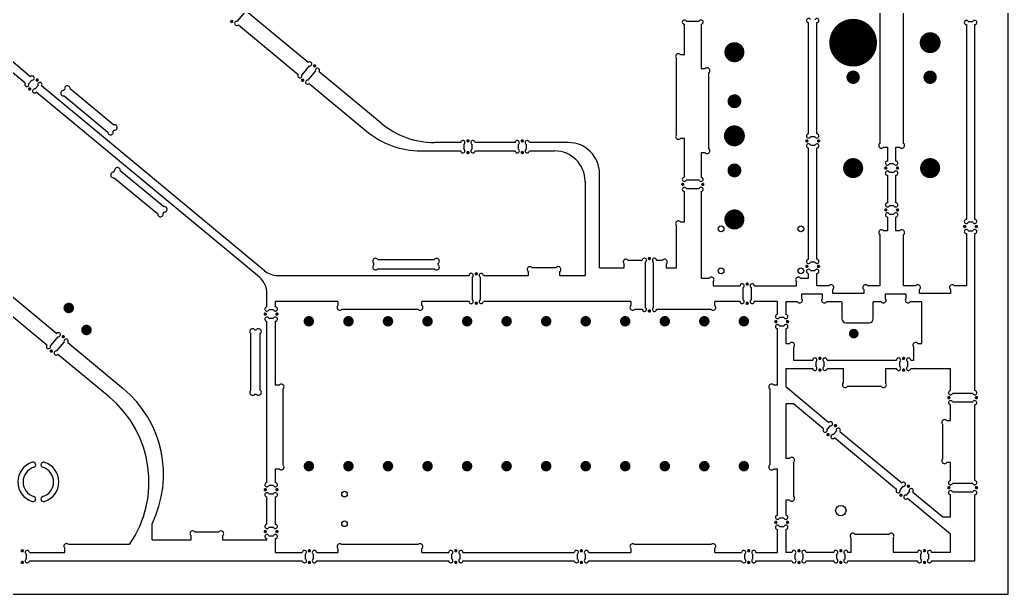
# Model space of a CAD drawing. Extents: x 0 to 18, y 0 to 24.
# Drawn here: x 6.19 to 18, y 0 to 6.87 of the extents above; entities that cross this region are included whole.
import ezdxf

# ---------------------------------------------------------------- set-up
doc = ezdxf.new("R2010")
doc.units = 0
doc.layers.add('20', color=7, linetype='CONTINUOUS')

msp = doc.modelspace()

# ---------------------------------------------------------------- linework, layer by layer
at = {"layer": '20'}
for p, q in [((18, 0), (18, 24)), ((16.464, 7.799718), (16.464, 5.390718)), ((16.75, 5.390718), (16.75, 7.799718)), ((8.789163, 6.849228), (8.877272, 6.955388)), ((9.634465, 6.356716), (8.918838, 6.950666)), ((14.153588, 6.851332), (14.308087, 6.851332)), ((6.319896, 6.188053), (5.577336, 6.804356)), ((8.801461, 6.809244), (8.801461, 6.809243)), ((8.801461, 6.809243), (9.517089, 6.215293)), ((14.130675, 6.452332), (14.130675, 6.816332)), ((14.130675, 6.816332), (14.130675, 6.816332)), ((14.331, 6.816332), (14.331, 6.282218)), ((15.614, 5.505218), (15.614, 6.835218)), ((15.614, 6.835218), (15.614, 6.835218)), ((15.714, 5.505218), (15.714, 6.835218)), ((17.5, 6.812), (17.5, 6.812)), ((17.5, 6.812), (17.5, 4.482)), ((17.522913, 6.847), (17.577087, 6.847)), ((17.6, 4.482), (17.6, 6.812)), ((6.25603, 6.111104), (5.515921, 6.725373)), ((14.037675, 5.496832), (14.037675, 6.405832)), ((14.084175, 6.452332), (14.130675, 6.452332)), ((9.646764, 6.316731), (9.558654, 6.210572)), ((9.634465, 6.356715), (9.634465, 6.356716)), ((14.3775, 6.282218), (14.331, 6.282218)), ((6.332195, 6.148069), (6.297596, 6.106382)), ((9.635604, 6.146706), (9.723713, 6.252865)), ((10.507839, 5.63184), (9.765279, 6.248144)), ((14.424, 5.326718), (14.424, 6.235718)), ((6.374545, 6.042516), (6.409144, 6.084203)), ((7.166337, 5.485531), (6.450709, 6.079481)), ((6.713853, 6.024497), (6.726947, 6.040273)), ((6.792072, 6.046324), (7.313405, 5.613633)), ((9.647902, 6.106722), (9.647902, 6.106722)), ((9.647902, 6.106722), (10.337777, 5.534145)), ((7.102471, 5.408581), (6.386844, 6.002532)), ((6.386844, 6.002532), (6.386844, 6.002532)), ((6.719904, 5.959372), (7.241237, 5.52668)), ((9.114079, 3.868959), (7.166337, 5.485531)), ((7.166337, 5.48553), (7.166337, 5.485531)), ((7.306362, 5.532732), (7.319456, 5.548508)), ((14.130675, 5.450332), (14.084175, 5.450332)), ((14.130675, 4.986332), (14.130675, 5.450332)), ((15.691087, 5.470218), (15.636913, 5.470218)), ((15.714, 5.505218), (15.714, 5.505218)), ((9.052665, 3.789976), (7.102471, 5.408581)), ((11.459, 5.401332), (11.146495, 5.401332)), ((11.459, 5.401332), (11.459, 5.401332)), ((11.494, 5.378419), (11.494, 5.324245)), ((11.594, 5.324245), (11.594, 5.378419)), ((12.109, 5.401332), (11.629, 5.401332)), ((12.109, 5.401332), (12.109, 5.401332)), ((12.144, 5.378419), (12.144, 5.324245)), ((12.244, 5.324245), (12.244, 5.378419)), ((12.742675, 5.401332), (12.279, 5.401332)), ((15.614, 4.005218), (15.614, 5.335218)), ((15.614, 5.335218), (15.614, 5.335218)), ((15.636913, 5.370218), (15.691087, 5.370218)), ((15.714, 4.005218), (15.714, 5.335218)), ((16.5105, 5.344218), (16.557, 5.344218)), ((16.557, 5.344218), (16.557, 5.180218)), ((16.657, 5.344218), (16.7035, 5.344218)), ((16.657, 5.180218), (16.657, 5.344218)), ((10.98282, 5.301332), (11.459, 5.301332)), ((11.629, 5.301332), (11.629, 5.301332)), ((11.629, 5.301332), (12.109, 5.301332)), ((12.279, 5.301332), (12.279, 5.301332)), ((12.279, 5.301332), (12.579, 5.301332)), ((14.331, 5.280218), (14.331, 4.986332)), ((14.331, 5.280218), (14.3775, 5.280218)), ((16.634087, 5.145218), (16.579913, 5.145218)), ((16.657, 5.180218), (16.657, 5.180218)), ((7.310545, 5.045824), (7.323638, 5.061601)), ((7.316595, 4.980699), (7.837928, 4.548008)), ((7.388763, 5.067652), (7.910096, 4.634961)), ((13.117675, 3.901332), (13.117675, 5.026332)), ((14.331, 4.986332), (14.331, 4.986332)), ((16.557, 5.010218), (16.557, 5.010218)), ((16.557, 5.010218), (16.557, 4.680218)), ((16.579913, 5.045218), (16.634087, 5.045218)), ((16.657, 4.680218), (16.657, 5.010218)), ((12.944, 4.936332), (12.944, 3.811332)), ((14.308087, 4.951332), (14.153588, 4.951332)), ((14.153588, 4.851332), (14.308087, 4.851332)), ((14.130675, 4.452332), (14.130675, 4.816332)), ((14.130675, 4.816332), (14.130675, 4.816332)), ((14.331, 4.816332), (14.331, 3.781218)), ((16.634087, 4.645218), (16.579913, 4.645218)), ((16.657, 4.680218), (16.657, 4.680218)), ((7.903053, 4.554059), (7.916147, 4.569835)), ((16.557, 4.510218), (16.557, 4.510218)), ((16.557, 4.510218), (16.557, 4.346218)), ((16.579913, 4.545218), (16.634087, 4.545218)), ((16.657, 4.346218), (16.657, 4.510218)), ((14.037675, 3.901332), (14.037675, 4.405832)), ((14.084175, 4.452332), (14.130675, 4.452332)), ((17.577087, 4.447), (17.522913, 4.447)), ((17.6, 4.482), (17.6, 4.482)), ((16.464, 4.299718), (16.464, 3.688218)), ((16.557, 4.346218), (16.5105, 4.346218)), ((16.7035, 4.346218), (16.657, 4.346218)), ((16.75, 3.688218), (16.75, 4.299718)), ((17.5, 4.312), (17.5, 4.312)), ((17.5, 4.312), (17.5, 3.688218)), ((17.522913, 4.347), (17.577087, 4.347)), ((17.6, 2.435211), (17.6, 4.312)), ((10.4205, 3.937081), (10.4205, 3.957583)), ((10.466749, 4.003832), (11.144251, 4.003832)), ((11.1905, 3.937081), (11.1905, 3.957583)), ((12.596251, 3.904332), (12.311749, 3.904332)), ((13.117675, 3.901332), (13.411675, 3.901332)), ((13.411675, 3.901332), (13.411675, 3.947832)), ((13.458175, 3.994332), (13.627675, 3.994332)), ((13.627675, 3.994332), (13.627675, 3.994332)), ((13.662675, 3.971419), (13.662675, 3.429913)), ((13.762675, 3.429913), (13.762675, 3.971419)), ((13.797675, 3.994332), (13.867175, 3.994332)), ((13.913675, 3.947832), (13.913675, 3.901332)), ((13.913675, 3.901332), (14.037675, 3.901332)), ((15.691087, 3.970218), (15.636913, 3.970218)), ((15.714, 4.005218), (15.714, 4.005218)), ((5.723479, 3.872286), (6.631479, 3.118671)), ((9.273744, 3.811332), (11.559, 3.811332)), ((10.466749, 3.890832), (11.144251, 3.890832)), ((11.559, 3.811332), (11.559, 3.811332)), ((11.594, 3.788419), (11.594, 3.522913)), ((11.694, 3.522913), (11.694, 3.788419)), ((11.729, 3.811332), (12.2655, 3.811332)), ((12.2655, 3.858083), (12.2655, 3.811332)), ((12.6425, 3.811332), (12.6425, 3.858083)), ((12.6425, 3.811332), (12.944, 3.811332)), ((14.331, 3.781218), (14.427, 3.781218)), ((15.518, 3.781218), (15.614, 3.781218)), ((15.614, 3.781218), (15.614, 3.835218)), ((15.614, 3.835218), (15.614, 3.835218)), ((15.636913, 3.870218), (15.691087, 3.870218)), ((15.714, 3.688218), (15.714, 3.835218)), ((6.513957, 2.977063), (5.605885, 3.730614)), ((14.4735, 3.734718), (14.4735, 3.688218)), ((14.4735, 3.688218), (14.796, 3.688218)), ((14.831, 3.665305), (14.831, 3.522913)), ((14.931, 3.522913), (14.931, 3.665305)), ((14.966, 3.688218), (15.4715, 3.688218)), ((15.4715, 3.688218), (15.4715, 3.734718)), ((15.856251, 3.688218), (15.714, 3.688218)), ((16.464, 3.688218), (16.321749, 3.688218)), ((16.892251, 3.688218), (16.75, 3.688218)), ((17.5, 3.688218), (17.357749, 3.688218)), ((9.143, 3.435), (9.143, 3.597603)), ((15.5295, 3.588218), (15.5295, 3.541724)), ((15.7815, 3.588218), (15.5295, 3.588218)), ((15.7815, 3.541724), (15.7815, 3.588218)), ((15.9025, 3.595218), (15.9025, 3.64197)), ((16.2755, 3.595218), (15.9025, 3.595218)), ((16.2755, 3.64197), (16.2755, 3.595218)), ((16.5295, 3.588218), (16.5295, 3.541724)), ((16.7815, 3.588218), (16.5295, 3.588218)), ((16.7815, 3.541724), (16.7815, 3.588218)), ((16.9385, 3.595218), (16.9385, 3.64197)), ((17.3115, 3.595218), (16.9385, 3.595218)), ((17.3115, 3.64197), (17.3115, 3.595218)), ((9.243, 3.5), (9.243, 3.435)), ((9.992, 3.5), (9.243, 3.5)), ((9.243, 3.435), (9.243, 3.435)), ((9.992, 3.5), (9.992, 3.4535)), ((10.994, 3.4535), (10.994, 3.5)), ((11.559, 3.5), (10.994, 3.5)), ((13.492, 3.5), (11.729, 3.5)), ((11.729, 3.5), (11.729, 3.5)), ((13.492, 3.5), (13.492, 3.4535)), ((14.494, 3.4535), (14.494, 3.5)), ((14.796, 3.5), (14.494, 3.5)), ((15.243, 3.5), (14.966, 3.5)), ((14.966, 3.5), (14.966, 3.5)), ((15.243, 3.345), (15.243, 3.5)), ((15.343, 3.495218), (15.343, 3.345)), ((15.482995, 3.495218), (15.343, 3.495218)), ((16.0125, 3.495218), (15.828006, 3.495218)), ((16.0125, 3.495218), (16.0125, 3.294718)), ((16.3875, 3.294718), (16.3875, 3.495218)), ((16.482995, 3.495218), (16.3875, 3.495218)), ((16.966008, 3.495218), (16.828006, 3.495218)), ((16.966008, 2.999218), (16.966008, 3.495218)), ((9.220087, 3.4), (9.165913, 3.4)), ((10.0385, 3.407), (10.9475, 3.407)), ((13.5385, 3.407), (13.627675, 3.407)), ((13.797675, 3.407), (13.797675, 3.407)), ((13.797675, 3.407), (14.4475, 3.407)), ((15.320087, 3.31), (15.265913, 3.31)), ((15.343, 3.345), (15.343, 3.345)), ((9.143, 1.335), (9.143, 3.265)), ((9.143, 3.265), (9.143, 3.265)), ((9.165913, 3.3), (9.220087, 3.3)), ((9.243, 3.265), (9.243, 2.501)), ((15.265913, 3.21), (15.320087, 3.21)), ((16.0625, 3.244718), (16.3375, 3.244718)), ((6.643778, 3.078687), (6.555521, 2.97235)), ((8.9505, 2.438249), (8.9505, 3.115751)), ((8.9505, 3.115751), (8.9505, 3.115751)), ((8.996749, 3.162), (9.017252, 3.162)), ((9.0635, 2.438249), (9.0635, 3.115751)), ((15.243, 2.501), (15.243, 3.175)), ((15.243, 3.175), (15.243, 3.175)), ((15.343, 3.175), (15.343, 2.999218)), ((6.632471, 2.908485), (6.720728, 3.014822)), ((6.762287, 3.010104), (7.426149, 2.459118)), ((15.343, 2.999218), (15.3895, 2.999218)), ((15.436, 2.952718), (15.436, 2.800211)), ((16.873008, 2.800211), (16.873008, 2.952718)), ((16.919508, 2.999218), (16.966008, 2.999218)), ((7.256304, 2.361037), (6.644774, 2.868506)), ((15.436, 2.800211), (15.665, 2.800211)), ((15.7, 2.777298), (15.7, 2.723123)), ((15.8, 2.723123), (15.8, 2.777298)), ((15.835, 2.800211), (16.665, 2.800211)), ((16.7, 2.777298), (16.7, 2.723123)), ((16.8, 2.723123), (16.8, 2.777298)), ((16.835, 2.800211), (16.873008, 2.800211)), ((15.343, 2.700211), (15.343, 2.482211)), ((15.343, 2.700211), (15.665, 2.700211)), ((15.835, 2.700211), (16.03, 2.700211)), ((16.03, 2.528711), (16.03, 2.700211)), ((16.532, 2.700211), (16.532, 2.528711)), ((16.532, 2.700211), (16.665, 2.700211)), ((16.835, 2.700211), (17.311, 2.700211)), ((17.311, 2.435211), (17.311, 2.700211)), ((9.2895, 2.501), (9.243, 2.501)), ((15.243, 2.501), (15.1965, 2.501)), ((15.343, 2.482211), (15.857624, 2.054867)), ((16.4855, 2.482211), (16.0765, 2.482211)), ((8.996749, 2.392), (9.017252, 2.392)), ((9.336, 1.5455), (9.336, 2.4545)), ((15.15, 2.4545), (15.15, 1.5455)), ((17.577087, 2.400211), (17.333913, 2.400211)), ((17.6, 2.435211), (17.6, 2.435211)), ((15.343, 2.275), (15.343, 1.626)), ((15.436, 2.275), (15.343, 2.275)), ((15.793739, 1.977934), (15.436, 2.275)), ((17.311, 2.076211), (17.311, 2.265211)), ((17.311, 2.265211), (17.311, 2.265211)), ((17.333913, 2.300211), (17.577087, 2.300211)), ((17.6, 1.359211), (17.6, 2.265211)), ((15.869913, 2.01488), (15.835304, 1.973202)), ((17.218, 1.620711), (17.218, 2.029711)), ((17.2645, 2.076211), (17.311, 2.076211)), ((15.912236, 1.909317), (15.946846, 1.950994)), ((15.98841, 1.946262), (16.729476, 1.330881)), ((16.665591, 1.253948), (15.924525, 1.869329)), ((15.343, 1.626), (15.3895, 1.626)), ((15.436, 1.5795), (15.436, 1.1705)), ((17.311, 1.574211), (17.2645, 1.574211)), ((17.311, 1.359211), (17.311, 1.574211)), ((9.243, 1.499), (9.2895, 1.499)), ((9.243, 1.499), (9.243, 1.335)), ((15.1965, 1.499), (15.243, 1.499)), ((15.243, 0.945), (15.243, 1.499)), ((9.220087, 1.3), (9.165913, 1.3)), ((9.243, 1.335), (9.243, 1.335)), ((17.577087, 1.324211), (17.333913, 1.324211)), ((17.6, 1.359211), (17.6, 1.359211)), ((9.165913, 1.2), (9.220087, 1.2)), ((16.741765, 1.290894), (16.707155, 1.249216)), ((16.784088, 1.185331), (16.818698, 1.227009)), ((16.860262, 1.222276), (17.218, 0.925211)), ((17.311, 0.925211), (17.311, 1.189211)), ((17.311, 1.189211), (17.311, 1.189211)), ((17.333913, 1.224211), (17.577087, 1.224211)), ((17.6, 0.4), (17.6, 1.189211)), ((9.143, 0.835), (9.143, 1.165)), ((9.143, 1.165), (9.143, 1.165)), ((9.243, 1.165), (9.243, 0.835)), ((15.343, 1.124), (15.343, 0.945)), ((15.3895, 1.124), (15.343, 1.124)), ((17.311, 0.718), (16.796377, 1.145343)), ((15.343, 0.945), (15.343, 0.945)), ((7.77, 0.652), (7.77, 0.842235)), ((9.243, 0.835), (9.243, 0.835)), ((15.320087, 0.91), (15.265913, 0.91)), ((17.218, 0.925211), (17.311, 0.925211)), ((8.282749, 0.745), (8.567252, 0.745)), ((9.220087, 0.8), (9.165913, 0.8)), ((15.243, 0.5), (15.243, 0.775)), ((15.243, 0.775), (15.243, 0.775)), ((15.265913, 0.81), (15.320087, 0.81)), ((15.343, 0.775), (15.343, 0.5)), ((16.1685, 0.718), (16.5775, 0.718)), ((17.311, 0.5), (17.311, 0.718)), ((7.501267, 0.593), (6.776249, 0.593)), ((7.77, 0.652), (8.2365, 0.652)), ((8.2365, 0.652), (8.2365, 0.698751)), ((8.2365, 0.698751), (8.2365, 0.698751)), ((8.6135, 0.698751), (8.6135, 0.652)), ((8.6135, 0.652), (9.143, 0.652)), ((9.143, 0.652), (9.143, 0.665)), ((9.143, 0.665), (9.143, 0.665)), ((9.165913, 0.7), (9.220087, 0.7)), ((9.243, 0.665), (9.243, 0.5)), ((10.9475, 0.593), (10.0385, 0.593)), ((14.4475, 0.593), (13.5385, 0.593)), ((16.122, 0.5), (16.122, 0.6715)), ((16.624, 0.6715), (16.624, 0.5)), ((6.27, 0.422913), (6.27, 0.477087)), ((6.305, 0.5), (6.73, 0.5)), ((6.73, 0.5), (6.73, 0.546751)), ((9.243, 0.5), (9.565, 0.5)), ((9.565, 0.5), (9.565, 0.5)), ((9.6, 0.477087), (9.6, 0.422913)), ((9.7, 0.422913), (9.7, 0.477087)), ((9.735, 0.5), (9.992, 0.5)), ((9.992, 0.5465), (9.992, 0.5)), ((10.994, 0.5), (10.994, 0.5465)), ((10.994, 0.5), (11.315, 0.5)), ((11.315, 0.5), (11.315, 0.5)), ((11.35, 0.477087), (11.35, 0.422913)), ((11.45, 0.422913), (11.45, 0.477087)), ((11.485, 0.5), (12.815, 0.5)), ((12.815, 0.5), (12.815, 0.5)), ((12.85, 0.477087), (12.85, 0.422913)), ((12.95, 0.422913), (12.95, 0.477087)), ((12.985, 0.5), (13.492, 0.5)), ((13.492, 0.5465), (13.492, 0.5)), ((14.494, 0.5), (14.494, 0.5465)), ((14.494, 0.5), (14.815, 0.5)), ((14.815, 0.5), (14.815, 0.5)), ((14.85, 0.477087), (14.85, 0.422913)), ((14.95, 0.422913), (14.95, 0.477087)), ((14.985, 0.5), (15.243, 0.5)), ((15.415, 0.5), (15.343, 0.5)), ((15.415, 0.5), (15.415, 0.5)), ((15.45, 0.477087), (15.45, 0.422913)), ((15.55, 0.422913), (15.55, 0.477087)), ((15.915, 0.5), (15.585, 0.5)), ((15.915, 0.5), (15.915, 0.5)), ((15.95, 0.477087), (15.95, 0.422913)), ((16.05, 0.422913), (16.05, 0.477087)), ((16.122, 0.5), (16.085, 0.5)), ((16.915, 0.5), (16.624, 0.5)), ((16.915, 0.5), (16.915, 0.5)), ((16.95, 0.477087), (16.95, 0.422913)), ((17.05, 0.422913), (17.05, 0.477087)), ((17.311, 0.5), (17.085, 0.5)), ((6.305, 0.4), (6.305, 0.4)), ((6.305, 0.4), (9.565, 0.4)), ((9.735, 0.4), (9.735, 0.4)), ((9.735, 0.4), (11.315, 0.4)), ((11.485, 0.4), (11.485, 0.4)), ((11.485, 0.4), (12.815, 0.4)), ((12.985, 0.4), (12.985, 0.4)), ((12.985, 0.4), (14.815, 0.4)), ((14.985, 0.4), (14.985, 0.4)), ((14.985, 0.4), (15.415, 0.4)), ((15.585, 0.4), (15.585, 0.4)), ((15.585, 0.4), (15.915, 0.4)), ((16.085, 0.4), (16.085, 0.4)), ((16.085, 0.4), (16.915, 0.4)), ((17.085, 0.4), (17.085, 0.4)), ((17.085, 0.4), (17.6, 0.4)), ((0, 0), (18, 0))]:
    msp.add_line(p, q, dxfattribs=at)
for points, const_width in [([(8.723281, 6.83814, 1), (8.723281, 6.85814, 1), (8.723281, 6.83814)], 0.02), ([(16.147071, 6.452718, 1), (16.147071, 6.737718, 1), (16.147071, 6.452718)], 0.285), ([(17.066929, 6.532718, 1), (17.066929, 6.657718, 1), (17.066929, 6.532718)], 0.125), ([(14.7285, 6.421218, 1), (14.7285, 6.541218, 1), (14.7285, 6.421218)], 0.12), ([(9.712645, 6.307819, 1), (9.712645, 6.327819, 1), (9.712645, 6.307819)], 0.02), ([(16.147029, 6.141832, 1), (16.147029, 6.221832, 1), (16.147029, 6.141832)], 0.08), ([(17.066929, 6.141832, 1), (17.066929, 6.221832, 1), (17.066929, 6.141832)], 0.08), ([(6.398076, 6.139157, 1), (6.398076, 6.159157, 1), (6.398076, 6.139157)], 0.02), ([(9.569722, 6.135618, 1), (9.569722, 6.155618, 1), (9.569722, 6.135618)], 0.02), ([(6.308664, 6.031428, 1), (6.308664, 6.051428, 1), (6.308664, 6.031428)], 0.02), ([(14.7285, 5.853265, 1), (14.7285, 5.935943, 1), (14.7285, 5.853265)], 0.082677), ([(14.7285, 5.418718, 1), (14.7285, 5.543718, 1), (14.7285, 5.418718)], 0.125), ([(11.544, 5.411332, 1), (11.544, 5.431332, 1), (11.544, 5.411332)], 0.02), ([(12.194, 5.411332, 1), (12.194, 5.431332, 1), (12.194, 5.411332)], 0.02), ([(15.594, 5.410218, 1), (15.594, 5.430218, 1), (15.594, 5.410218)], 0.02), ([(15.734, 5.410218, 1), (15.734, 5.430218, 1), (15.734, 5.410218)], 0.02), ([(11.544, 5.271332, 1), (11.544, 5.291332, 1), (11.544, 5.271332)], 0.02), ([(12.194, 5.271332, 1), (12.194, 5.291332, 1), (12.194, 5.271332)], 0.02), ([(16.147071, 5.035218, 1), (16.147071, 5.155218, 1), (16.147071, 5.035218)], 0.12), ([(17.066929, 5.035218, 1), (17.066929, 5.155218, 1), (17.066929, 5.035218)], 0.12), ([(14.7285, 5.026494, 1), (14.7285, 5.109171, 1), (14.7285, 5.026494)], 0.082677), ([(16.537, 5.085218, 1), (16.537, 5.105218, 1), (16.537, 5.085218)], 0.02), ([(16.677, 5.085218, 1), (16.677, 5.105218, 1), (16.677, 5.085218)], 0.02), ([(14.110675, 4.891332, 1), (14.110675, 4.911332, 1), (14.110675, 4.891332)], 0.02), ([(14.351, 4.891332, 1), (14.351, 4.911332, 1), (14.351, 4.891332)], 0.02), ([(16.537, 4.585218, 1), (16.537, 4.605218, 1), (16.537, 4.585218)], 0.02), ([(16.677, 4.585218, 1), (16.677, 4.605218, 1), (16.677, 4.585218)], 0.02), ([(14.7285, 4.421218, 1), (14.7285, 4.541218, 1), (14.7285, 4.421218)], 0.12), ([(17.48, 4.387, 1), (17.48, 4.407, 1), (17.48, 4.387)], 0.02), ([(17.62, 4.387, 1), (17.62, 4.407, 1), (17.62, 4.387)], 0.02), ([(13.712675, 4.004332, 1), (13.712675, 4.024332, 1), (13.712675, 4.004332)], 0.02), ([(15.594, 3.910218, 1), (15.594, 3.930218, 1), (15.594, 3.910218)], 0.02), ([(15.734, 3.910218, 1), (15.734, 3.930218, 1), (15.734, 3.910218)], 0.02), ([(11.644, 3.821332, 1), (11.644, 3.841332, 1), (11.644, 3.821332)], 0.02), ([(14.881, 3.698218, 1), (14.881, 3.718218, 1), (14.881, 3.698218)], 0.02), ([(6.7752, 3.391404, 1), (6.7752, 3.454396, 1), (6.7752, 3.391404)], 0.062992), ([(11.644, 3.47, 1), (11.644, 3.49, 1), (11.644, 3.47)], 0.02), ([(14.881, 3.47, 1), (14.881, 3.49, 1), (14.881, 3.47)], 0.02), ([(9.123, 3.34, 1), (9.123, 3.36, 1), (9.123, 3.34)], 0.02), ([(9.263, 3.34, 1), (9.263, 3.36, 1), (9.263, 3.34)], 0.02), ([(9.644575, 3.23253, 1), (9.644575, 3.29503, 1), (9.644575, 3.23253)], 0.0625), ([(10.117016, 3.23253, 1), (10.117016, 3.29503, 1), (10.117016, 3.23253)], 0.0625), ([(10.589457, 3.23253, 1), (10.589457, 3.29503, 1), (10.589457, 3.23253)], 0.0625), ([(11.061898, 3.23253, 1), (11.061898, 3.29503, 1), (11.061898, 3.23253)], 0.0625), ([(11.534339, 3.23253, 1), (11.534339, 3.29503, 1), (11.534339, 3.23253)], 0.0625), ([(12.00678, 3.23253, 1), (12.00678, 3.29503, 1), (12.00678, 3.23253)], 0.0625), ([(12.479221, 3.23253, 1), (12.479221, 3.29503, 1), (12.479221, 3.23253)], 0.0625), ([(12.951662, 3.23253, 1), (12.951662, 3.29503, 1), (12.951662, 3.23253)], 0.0625), ([(13.424103, 3.23253, 1), (13.424103, 3.29503, 1), (13.424103, 3.23253)], 0.0625), ([(13.712675, 3.377, 1), (13.712675, 3.397, 1), (13.712675, 3.377)], 0.02), ([(13.896544, 3.23253, 1), (13.896544, 3.29503, 1), (13.896544, 3.23253)], 0.0625), ([(14.368985, 3.23253, 1), (14.368985, 3.29503, 1), (14.368985, 3.23253)], 0.0625), ([(14.841426, 3.23253, 1), (14.841426, 3.29503, 1), (14.841426, 3.23253)], 0.0625), ([(6.9877, 3.128217, 1), (6.9877, 3.191209, 1), (6.9877, 3.128217)], 0.062992), ([(15.223, 3.25, 1), (15.223, 3.27, 1), (15.223, 3.25)], 0.02), ([(15.363, 3.25, 1), (15.363, 3.27, 1), (15.363, 3.25)], 0.02), ([(6.709656, 3.069778, 1), (6.709656, 3.089778, 1), (6.709656, 3.069778)], 0.02), ([(16.154504, 3.087465, 1), (16.154504, 3.144965, 1), (16.154504, 3.087465)], 0.0575), ([(6.566593, 2.897394, 1), (6.566593, 2.917394, 1), (6.566593, 2.897394)], 0.02), ([(15.75, 2.810211, 1), (15.75, 2.830211, 1), (15.75, 2.810211)], 0.02), ([(16.75, 2.810211, 1), (16.75, 2.830211, 1), (16.75, 2.810211)], 0.02), ([(15.75, 2.670211, 1), (15.75, 2.690211, 1), (15.75, 2.670211)], 0.02), ([(16.75, 2.670211, 1), (16.75, 2.690211, 1), (16.75, 2.670211)], 0.02), ([(17.291, 2.340211, 1), (17.291, 2.360211, 1), (17.291, 2.340211)], 0.02), ([(17.62, 2.340211, 1), (17.62, 2.360211, 1), (17.62, 2.340211)], 0.02), ([(15.935794, 2.005951, 1), (15.935794, 2.025951, 1), (15.935794, 2.005951)], 0.02), ([(15.846355, 1.898245, 1), (15.846355, 1.918245, 1), (15.846355, 1.898245)], 0.02), ([(9.644575, 1.500246, 1), (9.644575, 1.562746, 1), (9.644575, 1.500246)], 0.0625), ([(10.117016, 1.500246, 1), (10.117016, 1.562746, 1), (10.117016, 1.500246)], 0.0625), ([(10.589457, 1.500246, 1), (10.589457, 1.562746, 1), (10.589457, 1.500246)], 0.0625), ([(11.061898, 1.500246, 1), (11.061898, 1.562746, 1), (11.061898, 1.500246)], 0.0625), ([(11.534339, 1.500246, 1), (11.534339, 1.562746, 1), (11.534339, 1.500246)], 0.0625), ([(12.00678, 1.500246, 1), (12.00678, 1.562746, 1), (12.00678, 1.500246)], 0.0625), ([(12.479221, 1.500246, 1), (12.479221, 1.562746, 1), (12.479221, 1.500246)], 0.0625), ([(12.951662, 1.500246, 1), (12.951662, 1.562746, 1), (12.951662, 1.500246)], 0.0625), ([(13.424103, 1.500246, 1), (13.424103, 1.562746, 1), (13.424103, 1.500246)], 0.0625), ([(13.896544, 1.500246, 1), (13.896544, 1.562746, 1), (13.896544, 1.500246)], 0.0625), ([(14.368985, 1.500246, 1), (14.368985, 1.562746, 1), (14.368985, 1.500246)], 0.0625), ([(14.841426, 1.500246, 1), (14.841426, 1.562746, 1), (14.841426, 1.500246)], 0.0625), ([(16.807646, 1.281965, 1), (16.807646, 1.301965, 1), (16.807646, 1.281965)], 0.02), ([(9.123, 1.24, 1), (9.123, 1.26, 1), (9.123, 1.24)], 0.02), ([(9.263, 1.24, 1), (9.263, 1.26, 1), (9.263, 1.24)], 0.02), ([(16.718207, 1.174259, 1), (16.718207, 1.194259, 1), (16.718207, 1.174259)], 0.02), ([(17.291, 1.264211, 1), (17.291, 1.284211, 1), (17.291, 1.264211)], 0.02), ([(17.62, 1.264211, 1), (17.62, 1.284211, 1), (17.62, 1.264211)], 0.02), ([(15.223, 0.85, 1), (15.223, 0.87, 1), (15.223, 0.85)], 0.02), ([(15.363, 0.85, 1), (15.363, 0.87, 1), (15.363, 0.85)], 0.02), ([(9.123, 0.74, 1), (9.123, 0.76, 1), (9.123, 0.74)], 0.02), ([(9.263, 0.74, 1), (9.263, 0.76, 1), (9.263, 0.74)], 0.02), ([(6.22, 0.51, 1), (6.22, 0.53, 1), (6.22, 0.51)], 0.02), ([(9.65, 0.51, 1), (9.65, 0.53, 1), (9.65, 0.51)], 0.02), ([(11.4, 0.51, 1), (11.4, 0.53, 1), (11.4, 0.51)], 0.02), ([(12.9, 0.51, 1), (12.9, 0.53, 1), (12.9, 0.51)], 0.02), ([(14.9, 0.51, 1), (14.9, 0.53, 1), (14.9, 0.51)], 0.02), ([(15.5, 0.51, 1), (15.5, 0.53, 1), (15.5, 0.51)], 0.02), ([(16, 0.51, 1), (16, 0.53, 1), (16, 0.51)], 0.02), ([(17, 0.51, 1), (17, 0.53, 1), (17, 0.51)], 0.02), ([(6.22, 0.37, 1), (6.22, 0.39, 1), (6.22, 0.37)], 0.02), ([(9.65, 0.37, 1), (9.65, 0.39, 1), (9.65, 0.37)], 0.02), ([(11.4, 0.37, 1), (11.4, 0.39, 1), (11.4, 0.37)], 0.02), ([(12.9, 0.37, 1), (12.9, 0.39, 1), (12.9, 0.37)], 0.02), ([(14.9, 0.37, 1), (14.9, 0.39, 1), (14.9, 0.37)], 0.02), ([(15.5, 0.37, 1), (15.5, 0.39, 1), (15.5, 0.37)], 0.02), ([(16, 0.37, 1), (16, 0.39, 1), (16, 0.37)], 0.02), ([(17, 0.37, 1), (17, 0.39, 1), (17, 0.37)], 0.02)]:
    msp.add_lwpolyline(points, format="xyb", dxfattribs=dict(at, const_width=const_width))
for centre, radius in [((14.569496, 4.369071), 0.034449), ((15.522197, 4.369071), 0.034449), ((14.569496, 3.867496), 0.034449), ((15.522197, 3.867496), 0.034449), ((10.07, 1.197165), 0.033465), ((16, 1), 0.0625), ((10.07, 0.842835), 0.033465)]:
    msp.add_circle(centre, radius, dxfattribs=at)
for centre, radius, start, end in [((8.782224, 6.82521), 0.025, 73.886369, 320.308088), ((14.130675, 6.841332), 0.025, 23.578049, 269.999997), ((14.331, 6.841332), 0.025, 270.000011, 156.421846), ((15.614, 6.860218), 0.025, 23.578049, 269.999997), ((15.714, 6.860218), 0.025, 270.000011, 156.421846), ((17.5, 6.837), 0.025, 23.578049, 269.999997), ((17.6, 6.837), 0.025, 270.000011, 156.421846), ((14.058941, 6.431067), 0.033, 40.121959, 229.878041), ((9.653702, 6.340749), 0.025, 253.886369, 140.308088), ((9.746042, 6.26411), 0.025, 320.307924, 206.730106), ((14.402734, 6.260952), 0.033, 310.121972, 139.878028), ((6.339133, 6.172086), 0.025, 253.886556, 140.308198), ((9.536326, 6.199327), 0.025, 140.307841, 26.730563), ((9.628665, 6.122688), 0.025, 73.886381, 320.308497), ((6.275267, 6.095137), 0.025, 140.307923, 26.730518), ((6.367606, 6.018498), 0.025, 73.886452, 320.308748), ((6.431472, 6.095447), 0.025, 320.309011, 206.729803), ((6.712479, 5.991525), 0.033, 87.613705, 283.003187), ((6.759101, 6.047698), 0.033, 357.613907, 193.003025), ((7.32083, 5.581479), 0.033, 267.613685, 103.003073), ((11.146495, 6.401332), 1, 230.308295, 269.999986), ((7.274208, 5.525306), 0.033, 177.613705, 13.003187), ((10.98282, 6.311332), 1.01, 230.308292, 269.999984), ((14.058941, 5.471598), 0.033, 130.121959, 319.878041), ((15.614, 5.480218), 0.025, 90.000011, 336.421846), ((15.714, 5.480218), 0.025, 203.578049, 89.999997), ((11.484, 5.401332), 0.025, 293.578049, 179.999997), ((11.484, 5.301332), 0.025, 180.000011, 66.421846), ((11.604, 5.401332), 0.025, 0.000011, 246.421846), ((11.604, 5.301332), 0.025, 113.578049, 359.999997), ((12.134, 5.401332), 0.025, 293.578049, 179.999997), ((12.134, 5.301332), 0.025, 180.000011, 66.421846), ((12.254, 5.401332), 0.025, 0.000011, 246.421846), ((12.254, 5.301332), 0.025, 113.578049, 359.999997), ((12.742675, 5.026332), 0.375, 0, 90), ((14.402734, 5.301484), 0.033, 220.121959, 49.878041), ((15.614, 5.360218), 0.025, 23.578049, 269.999997), ((15.714, 5.360218), 0.025, 270.000011, 156.421846), ((16.485266, 5.365484), 0.033, 130.121959, 319.878041), ((16.728734, 5.365484), 0.033, 220.121959, 49.878041), ((12.579, 4.936332), 0.365, 0, 90), ((7.355792, 5.069026), 0.033, 357.613907, 193.003025), ((16.557, 5.155218), 0.025, 90.000011, 336.421846), ((16.657, 5.155218), 0.025, 203.578049, 89.999997), ((7.30917, 5.012853), 0.033, 87.613262, 283.002812), ((14.130675, 4.961332), 0.025, 90.000011, 336.421846), ((14.331, 4.961332), 0.025, 203.578049, 89.999997), ((16.557, 5.035218), 0.025, 23.578049, 269.999997), ((16.657, 5.035218), 0.025, 270.000011, 156.421846), ((14.130675, 4.841332), 0.025, 23.578049, 269.999997), ((14.331, 4.841332), 0.025, 270.000011, 156.421846), ((7.917521, 4.602807), 0.033, 267.613705, 103.003187), ((16.557, 4.655218), 0.025, 90.000011, 336.421846), ((16.657, 4.655218), 0.025, 203.578049, 89.999997), ((7.870899, 4.546634), 0.033, 177.613705, 13.003187), ((16.557, 4.535218), 0.025, 23.578049, 269.999997), ((16.657, 4.535218), 0.025, 270.000011, 156.421846), ((14.058941, 4.431067), 0.033, 40.121959, 229.878041), ((17.5, 4.457), 0.025, 90.000011, 336.421846), ((17.6, 4.457), 0.025, 203.578049, 89.999997), ((16.485266, 4.324953), 0.033, 40.121796, 229.878204), ((16.728734, 4.324952), 0.033, 310.121973, 139.878027), ((17.5, 4.337), 0.025, 23.578049, 269.999997), ((17.6, 4.337), 0.025, 270.000011, 156.421846), ((10.4405, 3.983832), 0.033, 37.305243, 232.694757), ((11.1705, 3.983832), 0.033, 307.305401, 142.694446), ((13.652675, 3.994332), 0.025, 293.578049, 179.999997), ((13.772675, 3.994332), 0.025, 0.000011, 246.421846), ((10.4405, 3.910832), 0.033, 127.304963, 322.695037), ((11.1705, 3.910832), 0.033, 217.305243, 52.694757), ((12.2855, 3.884332), 0.033, 37.305243, 232.694757), ((12.6225, 3.884332), 0.033, 307.305401, 142.694446), ((13.432941, 3.973067), 0.033, 40.121959, 229.878041), ((13.892409, 3.973067), 0.033, 310.121959, 139.878041), ((15.614, 3.980218), 0.025, 90.000011, 336.421846), ((15.714, 3.980218), 0.025, 203.578049, 89.999997), ((8.893, 3.597603), 0.25, 0.000012, 50.308329), ((9.273744, 4.061332), 0.25, 230.308248, 270.000017), ((11.584, 3.811332), 0.025, 293.578049, 179.999997), ((11.704, 3.811332), 0.025, 0.000011, 246.421846), ((14.452234, 3.759952), 0.033, 310.121972, 139.878028), ((15.492766, 3.759953), 0.033, 40.121796, 229.878204), ((15.614, 3.860218), 0.025, 23.578049, 269.999997), ((15.714, 3.860218), 0.025, 270.000011, 156.421846), ((14.821, 3.688218), 0.025, 293.578388, 180.000134), ((14.941, 3.688218), 0.025, 0.000047, 246.421624), ((15.8825, 3.668218), 0.033, 307.305646, 142.694812), ((16.2955, 3.668218), 0.033, 37.30524, 232.694455), ((16.9185, 3.668218), 0.033, 307.305646, 142.694812), ((17.3315, 3.668218), 0.033, 37.30524, 232.694455), ((9.143, 3.41), 0.025, 90.000011, 336.421846), ((9.243, 3.41), 0.025, 203.578049, 89.999997), ((10.013266, 3.428266), 0.033, 130.121959, 319.878041), ((10.972735, 3.428266), 0.033, 220.121959, 49.878041), ((11.584, 3.5), 0.025, 180.000011, 66.421846), ((11.704, 3.5), 0.025, 113.578049, 359.999997), ((13.513266, 3.428266), 0.033, 130.121959, 319.878041), ((13.652675, 3.407), 0.025, 180.000011, 66.421846), ((13.772675, 3.407), 0.025, 113.578049, 359.999997), ((14.472735, 3.428266), 0.033, 220.121959, 49.878041), ((14.821, 3.5), 0.025, 180.000011, 66.421846), ((14.941, 3.5), 0.025, 113.578049, 359.999997), ((15.508201, 3.516518), 0.033, 220.199858, 49.800748), ((15.8028, 3.516518), 0.033, 130.199568, 319.800432), ((16.508201, 3.516518), 0.033, 220.199858, 49.800748), ((16.8028, 3.516518), 0.033, 130.199567, 319.800433), ((9.143, 3.29), 0.025, 23.578049, 269.999997), ((9.243, 3.29), 0.025, 270.000011, 156.421846), ((15.243, 3.32), 0.025, 90.000011, 336.421846), ((15.343, 3.32), 0.025, 203.578049, 89.999997), ((15.243, 3.2), 0.025, 23.578049, 269.999997), ((15.343, 3.2), 0.025, 270.000011, 156.421846), ((16.0625, 3.294718), 0.05, 180, 270), ((16.3375, 3.294718), 0.05, 270, 0), ((6.650717, 3.102705), 0.025, 253.886261, 140.308492), ((8.9705, 3.142), 0.033, 37.305114, 232.694886), ((9.0435, 3.142), 0.033, 307.305243, 142.694757), ((6.533196, 2.961097), 0.025, 140.312302, 26.749156), ((6.743053, 3.026074), 0.025, 320.297365, 206.748697), ((15.414734, 2.977952), 0.033, 310.121972, 139.878028), ((16.894274, 2.977953), 0.033, 40.121796, 229.878204), ((6.625533, 2.884467), 0.025, 73.886404, 320.324333), ((15.69, 2.80021), 0.025, 293.578389, 179.999289), ((15.69, 2.700211), 0.025, 180.000047, 66.421624), ((15.81, 2.800211), 0.025, 0.000011, 246.421846), ((15.81, 2.70021), 0.025, 113.578025, 0.000683), ((16.69, 2.80021), 0.025, 293.578389, 179.999289), ((16.69, 2.700211), 0.025, 180.000047, 66.421624), ((16.81, 2.800211), 0.025, 0.000011, 246.421846), ((16.81, 2.70021), 0.025, 113.578025, 0.000683), ((9.314735, 2.479734), 0.033, 310.121959, 139.878041), ((15.171266, 2.479734), 0.033, 40.121959, 229.878041), ((16.051266, 2.503476), 0.033, 130.121534, 319.878466), ((16.510735, 2.503476), 0.033, 220.121633, 49.878367), ((6.5745, 1.433), 1.3335, 333.703405, 50.308282), ((8.9705, 2.412), 0.033, 127.305243, 322.694757), ((9.0435, 2.412), 0.033, 217.305243, 52.694757), ((17.311, 2.410211), 0.025, 90.000011, 336.421846), ((17.6, 2.410211), 0.025, 203.578049, 89.999997), ((6.4115, 1.343), 1.32291, 325.463452, 50.312876), ((17.311, 2.290211), 0.025, 23.578049, 269.999997), ((17.6, 2.290211), 0.025, 270.000011, 156.421846), ((15.876857, 2.038896), 0.025, 253.871892, 140.293871), ((17.239266, 2.054945), 0.033, 40.121959, 229.878041), ((15.812972, 1.961963), 0.025, 140.293977, 26.715286), ((15.905292, 1.8853), 0.025, 73.872309, 320.293902), ((15.969177, 1.962233), 0.025, 320.293922, 206.715304), ((6.4115, 1.343), 0.245, 107.00154, 252.99846), ((6.349, 1.547408), 0.03125, 287.001448, 107.001448), ((6.474, 1.547408), 0.03125, 72.998552, 252.998552), ((6.4115, 1.343), 0.245, 287.00154, 72.99846), ((9.314735, 1.520266), 0.033, 220.121959, 49.878041), ((15.171266, 1.520266), 0.033, 130.121959, 319.878041), ((15.414735, 1.604734), 0.033, 310.121959, 139.878041), ((17.239266, 1.595476), 0.033, 130.121534, 319.878466), ((6.4115, 1.343), 0.1825, 107.001571, 252.998429), ((6.4115, 1.343), 0.1825, 287.001571, 72.998429), ((9.143, 1.31), 0.025, 90.000011, 336.421846), ((9.243, 1.31), 0.025, 203.578049, 89.999997), ((16.748709, 1.31491), 0.025, 253.871951, 140.293713), ((17.311, 1.334211), 0.025, 90.000011, 336.421846), ((17.6, 1.334211), 0.025, 203.578049, 89.999997), ((9.143, 1.19), 0.025, 23.578049, 269.999997), ((9.243, 1.19), 0.025, 270.000011, 156.421846), ((16.684824, 1.237977), 0.025, 140.293126, 26.716617), ((16.777143, 1.161315), 0.025, 73.871594, 320.293525), ((16.841029, 1.238248), 0.025, 320.294004, 206.71526), ((17.311, 1.214211), 0.025, 23.578049, 269.999997), ((17.6, 1.214211), 0.025, 270.000011, 156.421846), ((6.349, 1.138592), 0.03125, 252.998552, 72.998552), ((6.474, 1.138592), 0.03125, 107.001448, 287.001448), ((15.414735, 1.145266), 0.033, 220.121959, 49.878041), ((15.243, 0.92), 0.025, 90.000011, 336.421846), ((15.343, 0.92), 0.025, 203.578049, 89.999997), ((9.143, 0.81), 0.025, 90.000011, 336.421846), ((9.243, 0.81), 0.025, 203.578049, 89.999997), ((8.2565, 0.725), 0.033, 37.305114, 232.694886), ((8.5935, 0.725), 0.033, 307.305243, 142.694757), ((9.143, 0.69), 0.025, 23.578049, 269.999997), ((9.243, 0.69), 0.025, 270.000011, 156.421846), ((15.243, 0.8), 0.025, 23.578049, 269.999997), ((15.343, 0.8), 0.025, 270.000011, 156.421846), ((16.143266, 0.696734), 0.033, 40.121959, 229.878041), ((16.602735, 0.696734), 0.033, 310.121959, 139.878041), ((6.75, 0.573), 0.033, 37.305243, 232.694757), ((10.013266, 0.571734), 0.033, 40.121959, 229.878041), ((10.972735, 0.571734), 0.033, 310.121959, 139.878041), ((13.513266, 0.571734), 0.033, 40.121959, 229.878041), ((14.472735, 0.571734), 0.033, 310.121959, 139.878041), ((6.28, 0.5), 0.025, 0.000011, 246.421846), ((9.59, 0.5), 0.025, 293.578049, 179.999997), ((9.71, 0.5), 0.025, 0.000011, 246.421846), ((11.34, 0.5), 0.025, 293.578049, 179.999997), ((11.46, 0.5), 0.025, 0.000011, 246.421846), ((12.84, 0.5), 0.025, 293.578049, 179.999997), ((12.96, 0.5), 0.025, 0.000011, 246.421846), ((14.84, 0.5), 0.025, 293.578049, 179.999997), ((14.96, 0.5), 0.025, 0.000011, 246.421846), ((15.44, 0.5), 0.025, 293.578049, 179.999997), ((15.56, 0.5), 0.025, 0.000011, 246.421846), ((15.94, 0.5), 0.025, 293.578049, 179.999997), ((16.06, 0.5), 0.025, 0.000011, 246.421846), ((16.94, 0.5), 0.025, 293.578049, 179.999997), ((17.06, 0.5), 0.025, 0.000011, 246.421846), ((6.28, 0.4), 0.025, 113.578049, 359.999997), ((9.59, 0.4), 0.025, 180.000011, 66.421846), ((9.71, 0.4), 0.025, 113.578049, 359.999997), ((11.34, 0.4), 0.025, 180.000011, 66.421846), ((11.46, 0.4), 0.025, 113.578049, 359.999997), ((12.84, 0.4), 0.025, 180.000011, 66.421846), ((12.96, 0.4), 0.025, 113.578049, 359.999997), ((14.84, 0.4), 0.025, 180.000011, 66.421846), ((14.96, 0.4), 0.025, 113.578049, 359.999997), ((15.44, 0.4), 0.025, 180.000011, 66.421846), ((15.56, 0.4), 0.025, 113.578049, 359.999997), ((15.94, 0.4), 0.025, 180.000011, 66.421846), ((16.06, 0.4), 0.025, 113.578049, 359.999997), ((16.94, 0.4), 0.025, 180.000011, 66.421846), ((17.06, 0.4), 0.025, 113.578049, 359.999997)]:
    msp.add_arc(centre, radius, start, end, dxfattribs=at)

doc.saveas('drawing.dxf')
